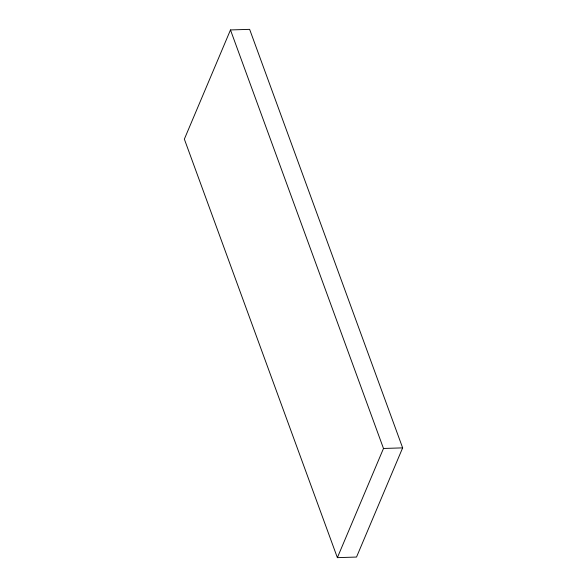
<?xml version="1.0" encoding="UTF-8"?>
<svg xmlns="http://www.w3.org/2000/svg" width="587" height="587" viewBox="0 0 587 587"><rect width="100%" height="100%" fill="white"/><g stroke="black" fill="none" stroke-linecap="round" stroke-linejoin="round"><path stroke-width="0.88" d="M230.478 29.944L184.355 139.126L337.371 557.65L356.522 557.056L402.645 447.874L249.629 29.35L230.478 29.944L383.494 448.468L337.371 557.65M383.494 448.468L402.645 447.874"/></g></svg>
